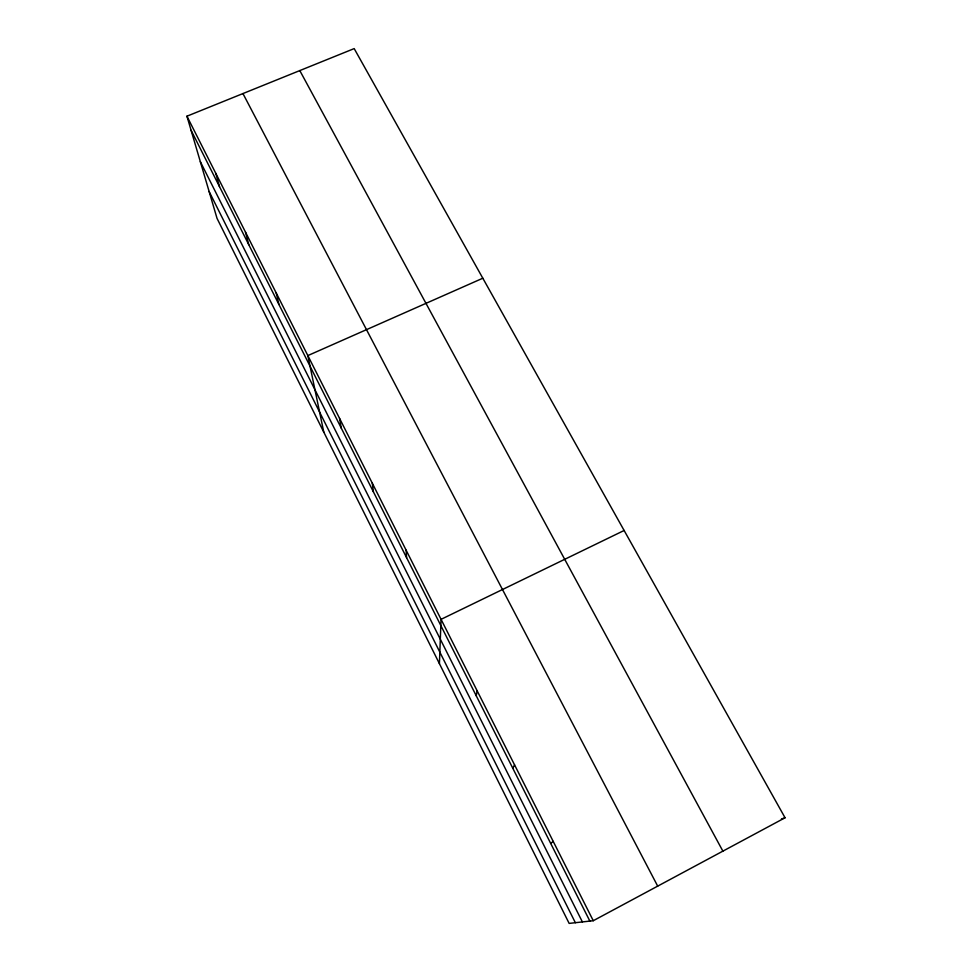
<?xml version="1.0" encoding="UTF-8"?>
<svg xmlns="http://www.w3.org/2000/svg" width="972" height="972" viewBox="0 0 972 972"><rect width="100%" height="100%" fill="white"/><g stroke="black" fill="none" stroke-linecap="round" stroke-linejoin="round"><path stroke-width="1.46" d="M439.417 663.657L441.057 619.346L624.121 530.481M476.231 695.77L477.179 690.861M512.827 768.342L514.553 764.843M550.687 843.404L553.226 841.412M593.272 920.715L785.06 817.768L354.185 48.6L186.94 116.203L217.035 218.384L569.142 923.4L593.272 920.715L186.94 116.203M482.817 278.223L307.845 355.594L323.761 432.09M781.452 818.995L785.06 817.768M299.801 70.579L722.889 851.144M242.951 93.567L657.692 886.136M191.107 130.333L589.858 921.092M200.329 161.668L582.386 921.93M209.126 191.52L575.363 922.707M215.784 173.295L219.502 186.636M245.515 232.174L248.759 244.677M276.194 292.9L278.94 304.515M339.568 418.397L341.233 428.045M372.312 483.218L373.382 491.796M406.126 550.164L406.563 557.6"/></g></svg>
